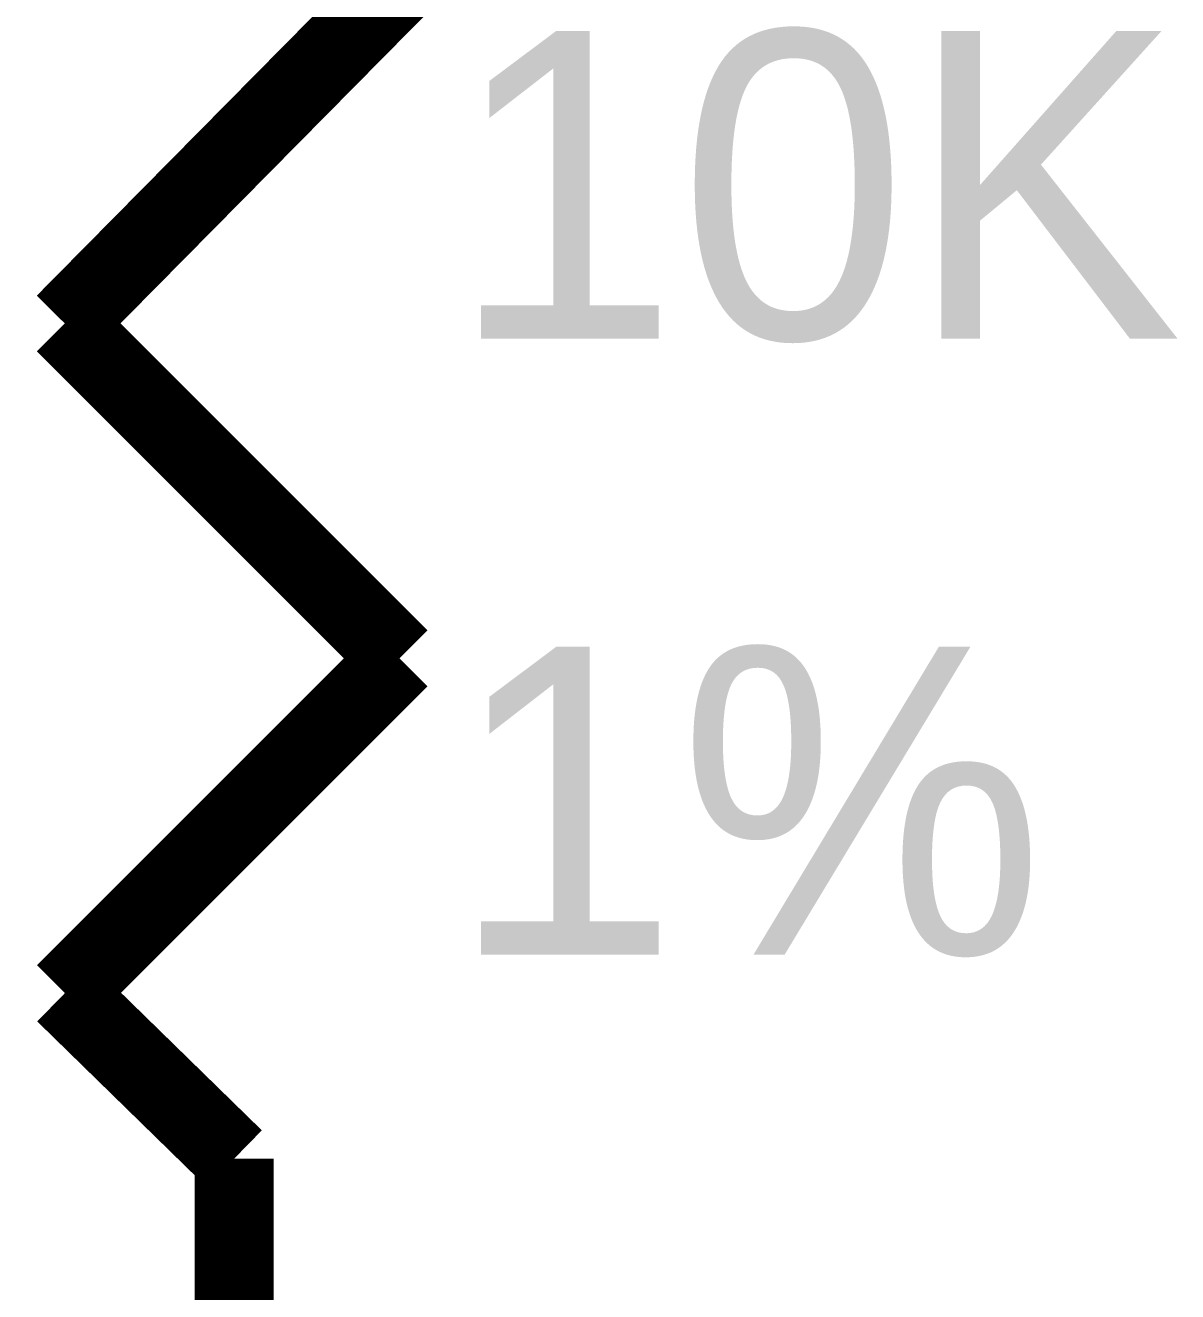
# Model space of a CAD drawing. Header units: inches. Extents: x 0 to 31.5, y 0 to 22.3.
# Drawn here: x 4.1716 to 4.3435, y 5.38 to 5.5689 of the extents above; entities that cross this region are included whole.
import ezdxf

# ---------------------------------------------------------------- set-up
doc = ezdxf.new("R2010")
doc.units = ezdxf.units.IN
doc.header["$MEASUREMENT"] = 0
doc.layers.add('Sheet', color=255, linetype='Continuous')

msp = doc.modelspace()

# ---------------------------------------------------------------- linework, layer by layer
at = {"layer": 'Sheet'}
for points in [[(4.17749, 5.52446, 0.0118, 0.0118, 0), (4.22744, 5.575, 0.0118, 0.0118, 0)], [(4.22744, 5.4745, 0.0118, 0.0118, 0), (4.17749, 5.52446, 0.0118, 0.0118, 0)], [(4.17749, 5.42454, 0.0118, 0.0118, 0), (4.22744, 5.4745, 0.0118, 0.0118, 0)], [(4.20276, 5.39985, 0.0118, 0.0118, 0), (4.17749, 5.42454, 0.0118, 0.0118, 0)], [(4.20276, 5.39985, 0.0118, 0.0118, 0), (4.20276, 5.29993, 0.0118, 0.0118, 0)]]:
    msp.add_lwpolyline(points, format="xyseb", dxfattribs=at)

# ---------------------------------------------------------------- texts
for s, p in [('10K', (4.23491, 5.52217)), ('1%', (4.23491, 5.43028))]:
    msp.add_text(s, height=0.045941, dxfattribs=at).set_placement(p)

doc.saveas('drawing.dxf')
